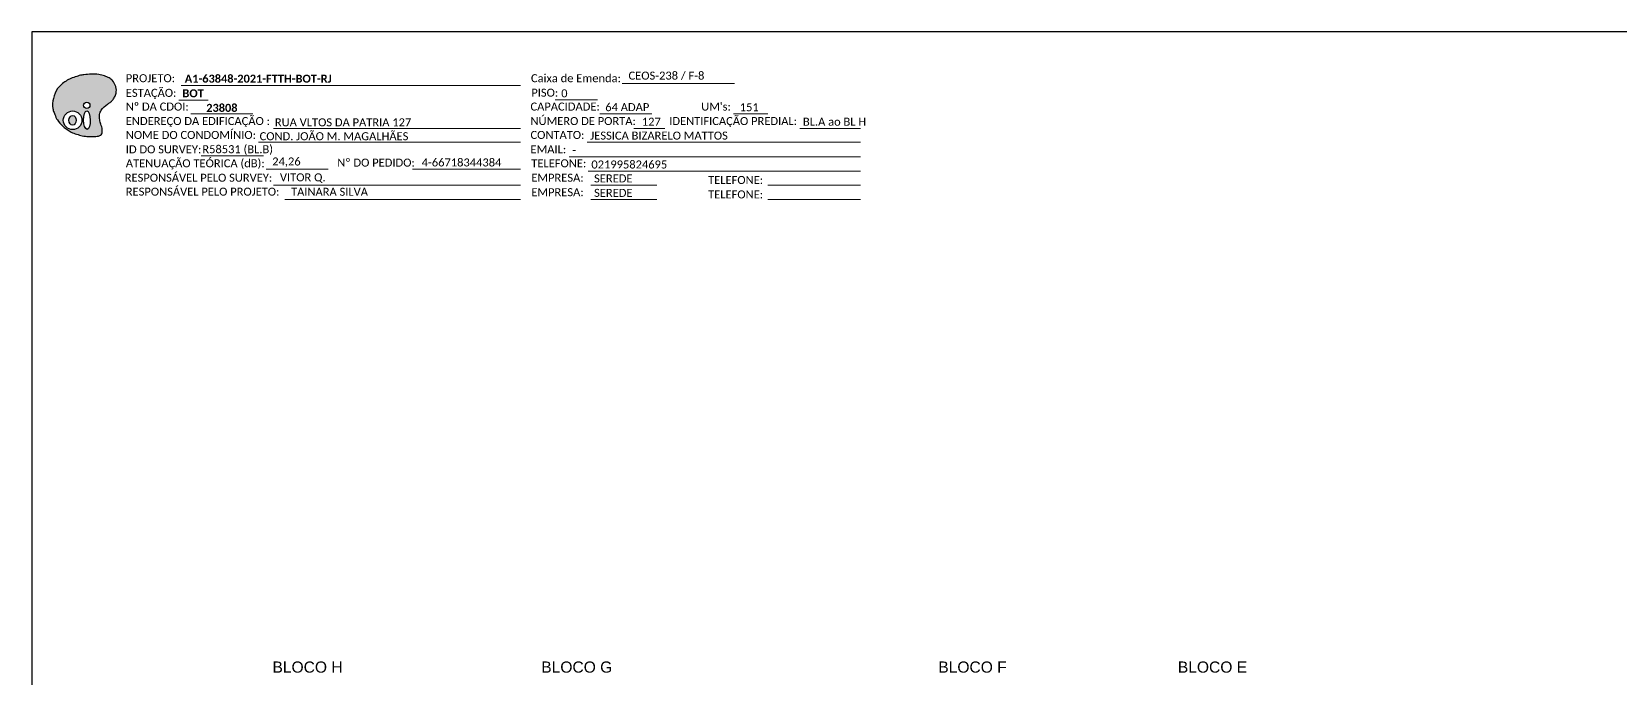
# Model space of a CAD drawing. Extents: x -89 to 749, y -559 to 1299.
# Drawn here: x -89.3 to 266.5, y -109.4 to 35.3 of the extents above; entities that cross this region are included whole.
import ezdxf
from ezdxf.enums import TextEntityAlignment as Align

# ---------------------------------------------------------------- set-up
doc = ezdxf.new("R2010")
doc.units = 0
doc.styles.add('ARIAL', font='arial.ttf')
doc.styles.add('WMF-Calibri0', font='CALIBRI.TTF')
doc.styles.add('WMF-Calibri1', font='CALIBRIB.TTF')

# ---------------------------------------------------------------- blocks, each defined once
blk = doc.blocks.new('OI')
h = blk.add_hatch(color=40)
edge = h.paths.add_edge_path()
edge.add_spline(control_points=[(4.35, -0.67), (3.92, -0.99), (3.26, -1.5), (2.81, -2.59), (2.9, -3.5), (3.06, -4.27), (3.31, -4.85), (3.37, -5.39), (3.4, -5.88), (3.2, -6.4), (2.54, -6.61), (1.65, -6.63), (0.55, -6.67), (-0.56, -6.42), (-1.61, -6.14), (-2.77, -5.61), (-3.92, -4.77), (-4.89, -3.7), (-5.34, -2.65), (-5.6, -1.94), (-5.85, -0.96), (-5.71, 0.47), (-5.1, 2.02), (-4.14, 3.02), (-3.3, 3.61), (-2.37, 4.16), (-1.36, 4.44), (-0.56, 4.7), (0.79, 4.85), (2.24, 4.97), (3.79, 4.57), (4.67, 4.21), (5.44, 3.65), (5.76, 2.99), (6.03, 2.21), (6.01, 1.46), (5.72, 0.64), (5.31, 0.08), (4.88, -0.38), (4.51, -0.55), (4.35, -0.67)], knot_values=[0, 0, 0, 0, 1.60434, 2.417191, 3.427595, 4.282808, 4.776746, 5.304182, 5.888771, 6.258406, 6.858137, 7.79129, 8.986195, 10.124242, 11.187857, 12.242908, 13.953784, 15.414161, 16.515391, 17.349188, 17.675853, 19.552021, 21.515531, 22.568638, 23.63245, 24.621084, 25.782718, 26.745347, 27.142653, 29.870543, 31.004649, 31.921532, 32.709589, 33.801391, 34.042471, 35.192333, 35.971461, 36.628871, 37.254359, 37.836911, 37.836911, 37.836911, 37.836911], degree=3, periodic=0)
h.paths.add_polyline_path([(1.13, -0.87, -1), (-0.04, -0.87, -1)], flags=16)
edge = h.paths.add_edge_path(flags=16)
edge.add_ellipse((0.56, -3.59), major_axis=(-0.02, 1.71), ratio=0.361305, start_angle=0, end_angle=360)
h.paths.add_polyline_path([(-0.36, -3.62, -1), (-3.8, -3.62, -1)], flags=16)
edge = h.paths.add_edge_path(flags=0)
edge.add_ellipse((-2.08, -3.62), major_axis=(0, 0.885), ratio=0.758294, start_angle=0, end_angle=360)
at = {"color": 40}
for centre, radius in [((-2.08, -3.62), 1.72), ((0.54, -0.87), 0.587)]:
    blk.add_circle(centre, radius, dxfattribs=at)
blk.add_ellipse((-2.08, -3.62), major_axis=(0, 0.885), ratio=0.758294, start_param=-3.141592653589792, end_param=3.141592653589792, dxfattribs=at)
blk.add_ellipse((0.56, -3.59), major_axis=(-0.02, 1.71), ratio=0.361305, dxfattribs=at)
at = {"color": 40, "start_tangent": (-0.800898, -0.598801), "end_tangent": (-0.800898, -0.598801)}
blk.add_spline([(4.35, -0.67), (3.2, -1.78), (2.9, -2.54), (2.92, -3.55), (3.12, -4.38), (3.28, -4.85), (3.37, -5.37), (3.35, -5.95), (3.2, -6.29), (2.66, -6.55), (1.73, -6.63), (0.54, -6.62), (-0.58, -6.41), (-1.6, -6.11), (-2.56, -5.67), (-3.95, -4.67), (-4.89, -3.56), (-5.37, -2.56), (-5.64, -1.78), (-5.72, -1.46), (-5.63, 0.42), (-4.84, 2.22), (-4.13, 2.99), (-3.27, 3.62), (-2.4, 4.09), (-1.3, 4.47), (-0.37, 4.72), (0.02, 4.77), (2.75, 4.8), (3.85, 4.53), (4.69, 4.16), (5.31, 3.68), (5.85, 2.73), (5.93, 2.5), (5.94, 1.35), (5.67, 0.62), (5.29, 0.08), (4.84, -0.36), (4.35, -0.67)], degree=3, dxfattribs=at)
blk = doc.blocks.new('CARIMBO')
at = {"color": 7, "lineweight": 0}
for points in [[(35.66, -16.79), (111.64, -16.79)], [(134.48, -16.3), (159.61, -16.3)], [(35.15, -20.06), (41.7, -20.06)], [(119.43, -20.02), (128.92, -20.02)], [(37.81, -23.14), (51.75, -23.14)], [(129.48, -23.14), (141.1, -23.14)], [(159.42, -23.14), (167.09, -23.14)], [(56.38, -26.37), (111.64, -26.37)], [(137.07, -26.37), (144.01, -26.37)], [(174.24, -26.37), (187.8, -26.37)], [(52.97, -29.48), (111.64, -29.48)], [(126.6, -29.48), (187.83, -29.48)], [(40.13, -32.55), (54.07, -32.55)], [(54.67, -35.52), (68.61, -35.52)], [(122.56, -32.72), (187.83, -32.72)], [(56.38, -39.07), (111.64, -39.07)], [(126.84, -35.96), (187.83, -35.96)], [(127.45, -39.07), (142.25, -39.07)], [(167.06, -39.07), (187.83, -39.07)], [(58.87, -42.31), (111.64, -42.31)], [(127.45, -42.31), (142.25, -42.31)], [(167.06, -42.31), (187.83, -42.31)]]:
    blk.add_lwpolyline(points, dxfattribs=at)
at = {"color": 7, "xscale": 1.213923925163967, "yscale": 1.213923925163967, "zscale": 1.213923925163967, "rotation": 0.1532896023949059}
blk.add_blockref('OI', (13.86, -20.16), dxfattribs=at)
at = {"color": 7, "lineweight": 0, "style": 'WMF-Calibri0'}
for s, height, p in [('PROJETO:', 1.793, (23.26, -16.04)), ('Caixa de Emenda:', 1.7927, (114.02, -16.04)), ('ESTAÇÃO:', 1.793, (23.26, -19.32)), ('PISO:', 1.793, (114.09, -19.28)), ('Nº DA CDOI:', 1.7927, (23.26, -22.39)), ('CAPACIDADE:', 1.7927, (113.91, -22.39)), ("UM's:", 1.793, (152.15, -22.39)), ('ENDEREÇO DA EDIFICAÇÃO :', 1.7927, (23.26, -25.63)), ('NÚMERO DE PORTA:', 1.7927, (113.91, -25.63)), ('IDENTIFICAÇÃO PREDIAL:', 1.7927, (144.99, -25.63)), ('NOME DO CONDOMÍNIO:', 1.7927, (23.26, -28.74)), ('CONTATO:', 1.793, (113.91, -28.74)), ('ID DO SURVEY:', 1.7927, (23.26, -31.97)), ('EMAIL:', 1.793, (113.91, -31.97)), ('ATENUAÇÃO TEÓRICA (dB):', 1.7927, (23.26, -35.09)), ('TELEFONE:', 1.793, (114.09, -35.09)), ('RESPONSÁVEL PELO SURVEY:', 1.7927, (23.02, -38.32)), ('RESPONSÁVEL PELO PROJETO:', 1.7927, (23.26, -41.44)), ('EMPRESA:', 1.793, (114.09, -38.32)), ('TELEFONE:', 1.793, (153.7, -38.83)), ('EMPRESA:', 1.793, (114.09, -41.56)), ('TELEFONE:', 1.793, (153.7, -42.06))]:
    blk.add_text(s, height=height, dxfattribs=at).set_placement(p)
at = {"color": 7, "lineweight": 0, "flags": 8}
for tag, p, style in [('CEOS-XX', (135.87, -15.46), 'WMF-Calibri0'), ('EST', (35.94, -19.41), 'WMF-Calibri1'), ('PROJ', (36.46, -16.13), 'WMF-Calibri1'), ('PISO_PTR', (120.78, -19.42), 'WMF-Calibri0'), ('CAPAC.', (130.66, -22.52), 'WMF-Calibri0'), ("UC'S", (160.78, -22.54), 'WMF-Calibri0'), ('LOGRADOURO', (56.65, -25.91), 'WMF-Calibri0'), ('N°', (138.85, -25.77), 'WMF-Calibri0'), ('N°PREDIO', (174.94, -25.77), 'WMF-Calibri0'), ('NOME_DO_COND.', (53.23, -29.02), 'WMF-Calibri0'), ('NOME_DO_CONTATO', (127.3, -28.89), 'WMF-Calibri0'), ('_ID_', (40.39, -31.94), 'WMF-Calibri0'), ('EMAIL', (123.26, -32.12), 'WMF-Calibri0'), ('O_POTEN', (56.06, -34.68), 'WMF-Calibri0'), ('TELEFONE', (127.55, -35.36), 'WMF-Calibri0'), ('RES_SURVEY', (57.78, -38.23), 'WMF-Calibri0'), ('EMP_RESP_SURVEY', (128.16, -38.47), 'WMF-Calibri0'), ('CONT_RESP_SURVEY', (167.76, -38.47), 'WMF-Calibri0'), ('RES_PROJ', (60.27, -41.47), 'WMF-Calibri0'), ('EMP_RESP_PROJ', (128.16, -41.71), 'WMF-Calibri0'), ('CONT_RESP_PROJ', (167.76, -41.71), 'WMF-Calibri0')]:
    blk.add_attdef(tag, p, '', height=1.79, dxfattribs=dict(at, style=style))
at = {"color": 7, "lineweight": 0, "style": 'WMF-Calibri1', "flags": 8}
blk.add_attdef("N° CDO'S", text='', height=1.79, dxfattribs=at).set_placement((44.78, -22.68), align=Align.CENTER)

msp = doc.modelspace()

# ---------------------------------------------------------------- linework, layer by layer
msp.add_lwpolyline([(-89.32, -558.69), (749.25, -558.69), (749.25, 35.31), (-89.32, 35.31), (-89.32, -558.69)])
at = {"color": 7, "lineweight": 0}
msp.add_lwpolyline([(-4.01, 4.55), (20.14, 4.55)], dxfattribs=at)

# ---------------------------------------------------------------- block references
ref = msp.add_blockref('CARIMBO', (-91.51, 40.06))
ref.add_attrib('PROJ', 'A1-63848-2021-FTTH-BOT-RJ', (-55.05, 23.92), dxfattribs={"color": 7, "lineweight": 0, "height": 1.7927, "style": 'WMF-Calibri1'})
ref.add_attrib('EST', 'BOT', (-55.57, 20.64), dxfattribs={"color": 7, "lineweight": 0, "height": 1.793, "style": 'WMF-Calibri1'})
ref.add_attrib("N° CDO'S", '23808', dxfattribs={"color": 7, "lineweight": 0, "height": 1.793, "style": 'WMF-Calibri1'}).set_placement((-46.73, 17.38), align=Align.CENTER)
ref.add_attrib('LOGRADOURO', 'RUA VLTOS DA PATRIA 127 ', (-34.86, 14.14), dxfattribs={"color": 7, "lineweight": 0, "height": 1.7927, "style": 'WMF-Calibri0'})
ref.add_attrib('NOME_DO_COND.', 'COND. JOÃO M. MAGALHÃES', (-38.28, 11.03), dxfattribs={"color": 7, "lineweight": 0, "height": 1.7927, "style": 'WMF-Calibri0'})
ref.add_attrib('_ID_', 'R58531 (BL.B)', (-51.11, 8.12), dxfattribs={"color": 7, "lineweight": 0, "height": 1.7927, "style": 'WMF-Calibri0'})
ref.add_attrib('O_POTEN', '24,26', (-35.45, 5.38), dxfattribs={"color": 7, "lineweight": 0, "height": 1.793, "style": 'WMF-Calibri0'})
ref.add_attrib('RES_SURVEY', 'VITOR Q.', (-33.73, 1.82), dxfattribs={"color": 7, "lineweight": 0, "height": 1.793, "style": 'WMF-Calibri0'})
ref.add_attrib('RES_PROJ', 'TAINARA SILVA', (-31.24, -1.41), dxfattribs={"color": 7, "lineweight": 0, "height": 1.7927, "style": 'WMF-Calibri0'})
ref.add_attrib('CEOS-XX', 'CEOS-238 / F-8', (44.36, 24.6), dxfattribs={"color": 7, "lineweight": 0, "height": 1.7927, "style": 'WMF-Calibri0'})
ref.add_attrib('CAPAC.', '64 ADAP', (39.15, 17.54), dxfattribs={"color": 7, "lineweight": 0, "height": 1.793, "style": 'WMF-Calibri0'})
ref.add_attrib("UC'S", '151', (69.27, 17.52), dxfattribs={"color": 7, "lineweight": 0, "height": 1.793, "style": 'WMF-Calibri0'})
ref.add_attrib('PISO_PTR', '0', (29.28, 20.63), dxfattribs={"color": 7, "lineweight": 0, "height": 1.79, "style": 'WMF-Calibri0'})
ref.add_attrib('N°', '127', (47.34, 14.28), dxfattribs={"color": 7, "lineweight": 0, "height": 1.793, "style": 'WMF-Calibri0'})
ref.add_attrib('N°PREDIO', 'BL.A ao BL H', (83.43, 14.28), dxfattribs={"color": 7, "lineweight": 0, "height": 1.7927, "style": 'WMF-Calibri0'})
ref.add_attrib('NOME_DO_CONTATO', 'JESSICA BIZARELO MATTOS', (35.79, 11.17), dxfattribs={"color": 7, "lineweight": 0, "height": 1.7927, "style": 'WMF-Calibri0'})
ref.add_attrib('EMAIL', '-', (31.75, 7.93), dxfattribs={"color": 7, "lineweight": 0, "height": 1.79, "style": 'WMF-Calibri0'})
ref.add_attrib('TELEFONE', '021995824695', (36.04, 4.7), dxfattribs={"color": 7, "lineweight": 0, "height": 1.7927, "style": 'WMF-Calibri0'})
ref.add_attrib('EMP_RESP_SURVEY', 'SEREDE', (36.65, 1.58), dxfattribs={"color": 7, "lineweight": 0, "height": 1.793, "style": 'WMF-Calibri0'})
ref.add_attrib('EMP_RESP_PROJ', 'SEREDE', (36.65, -1.65), dxfattribs={"color": 7, "lineweight": 0, "height": 1.793, "style": 'WMF-Calibri0'})

# ---------------------------------------------------------------- texts
at = {"color": 7, "lineweight": 0, "style": 'WMF-Calibri0'}
msp.add_text('Nº DO PEDIDO:', height=1.7927, dxfattribs=at).set_placement((-20.88, 5.12))
at = {"color": 2, "style": 'ARIAL'}
for s, p in [('BLOCO H', (-27.54, -106.93)), ('BLOCO G', (32.77, -106.93)), ('BLOCO F', (121.42, -106.93)), ('BLOCO E', (175.18, -106.93))]:
    msp.add_text(s, height=2.5, dxfattribs=at).set_placement(p, align=Align.MIDDLE_CENTER)
at = {"color": 7, "lineweight": 0, "style": 'WMF-Calibri0', "flags": 8}
msp.add_attdef('4-66718344384', (-1.97, 5.16), '4-66718344384', height=1.7927, dxfattribs=at)

doc.saveas('drawing.dxf')
